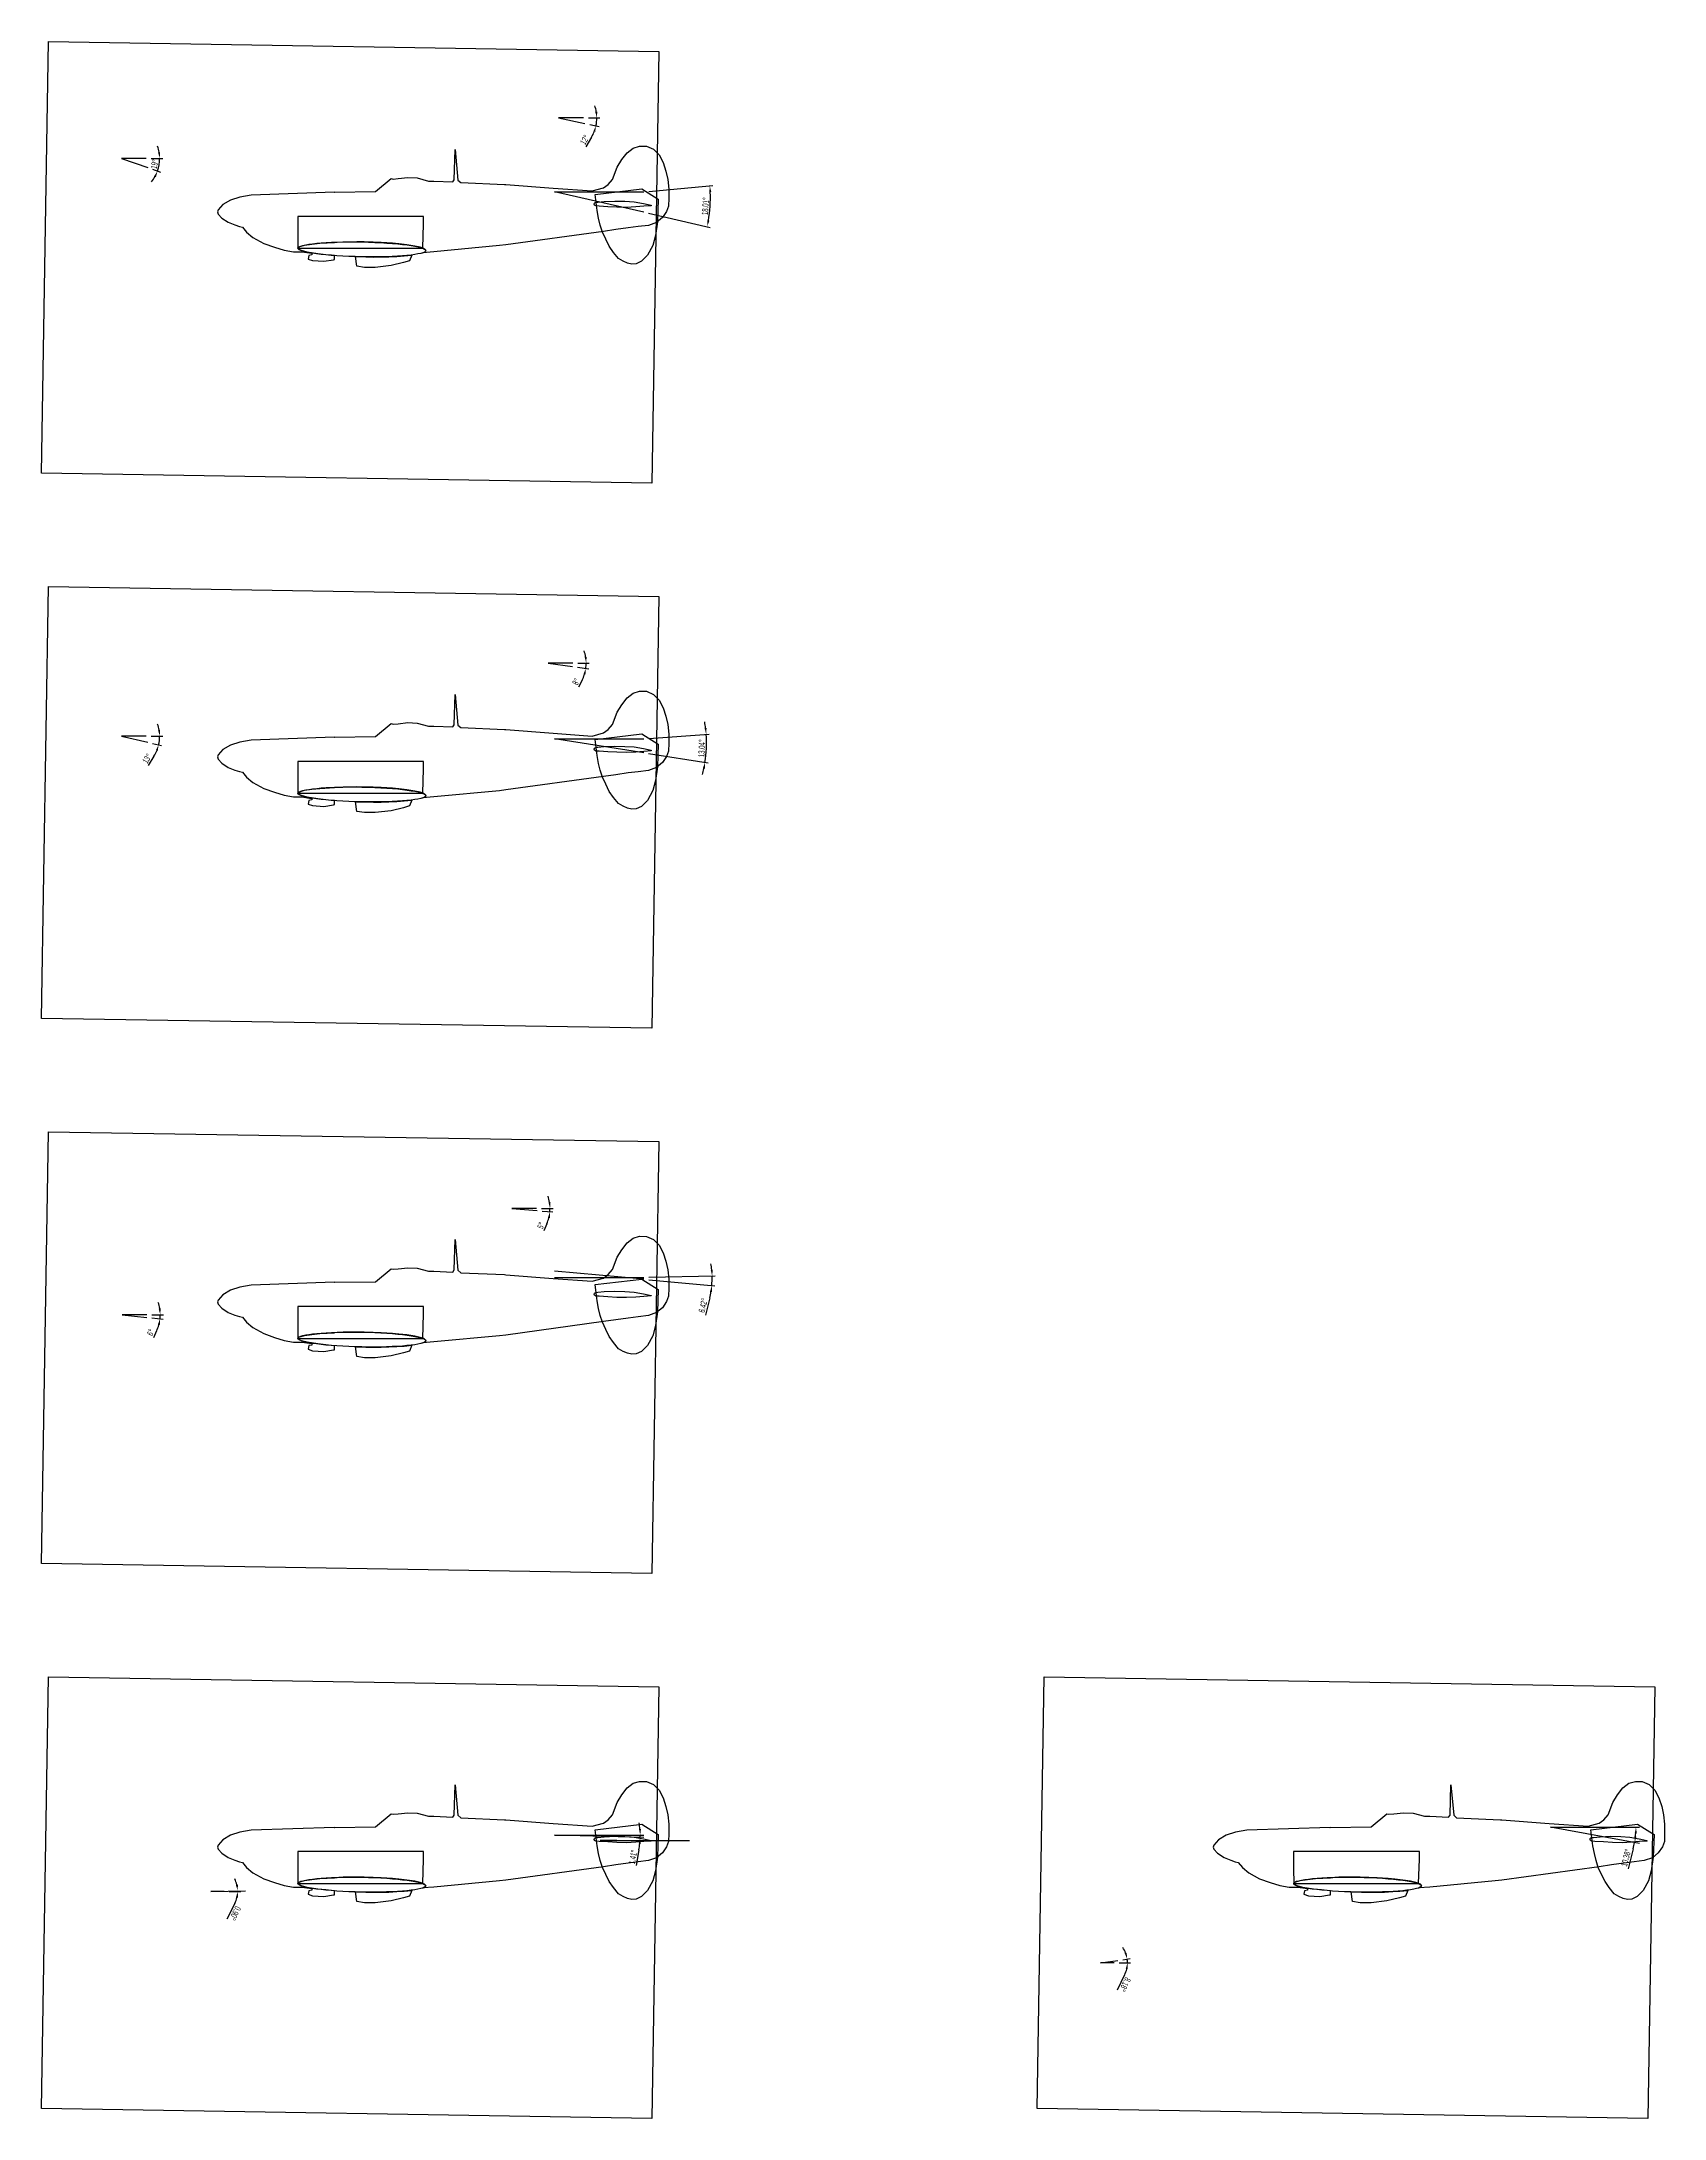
# Model space of a CAD drawing. Header units: centimetres. Extents: x -5325 to 32224, y -11540 to 14619.
# Drawn here: x -5325 to -2053, y 2742 to 6928 of the extents above; entities that cross this region are included whole.
import ezdxf

# ---------------------------------------------------------------- set-up
doc = ezdxf.new("R2010")
doc.units = ezdxf.units.CM
doc.header["$PDMODE"] = 3
doc.header["$PDSIZE"] = -5
doc.layers.get('0').update_dxf_attribs({"color": 10})
doc.styles.get("Standard").update_dxf_attribs({"font": 'ARIALN.TTF', "width": 0.67})
doc.dimstyles.new('ISO-25', dxfattribs={"dimscale": 5, "dimtxt": 2.5, "dimasz": 2.5, "dimexe": 1.25, "dimexo": 2, "dimtad": 1, "dimdsep": 46, "dimtxsty": 'Standard', "dimcen": 2.5, "dimadec": 0, "dimazin": 0, "dimtfac": 1, "dimtmove": 0, "dimatfit": 3, "dimfxl": 1, "dimarcsym": 0})
picture_1 = doc.add_image_def('image7.jpg', size_in_pixel=(2339, 3307))
picture_2 = doc.add_image_def('image21.jpg', size_in_pixel=(2339, 3307))
picture_3 = doc.add_image_def('image22.jpg', size_in_pixel=(2339, 3307))
picture_4 = doc.add_image_def('image23.jpg', size_in_pixel=(2339, 3307))
picture_5 = doc.add_image_def('image31.jpg', size_in_pixel=(2339, 3307))

# ---------------------------------------------------------------- blocks, each defined once
blk = doc.blocks.new('A$C11176508')
at = {"color": 0}
for points in [[(3280, 1990), (3280, 1990), (3411, 2007), (4731, 2129), (4731, 2129)], [(4731, 2129), (4731, 2129), (4954, 2149), (4926, 2137), (4911, 2127), (4901, 2119), (4896, 2107), (4898, 2096), (4906, 2085), (4919, 2075), (4957, 2056), (5009, 2038), (5118, 2014), (5275, 1989), (5437, 1970), (5567, 1958), (5793, 1944), (5956, 1937), (6135, 1932), (6284, 1931), (6564, 1934), (6735, 1943), (6735, 1943)], [(6737, 928), (6737, 928), (8417, 986), (8646, 1027), (8832, 1087), (8988, 1177), (9081, 1285), (9094, 1324), (9082, 1369), (9008, 1450), (8876, 1535), (8743, 1589), (8652, 1619), (8591, 1633), (8508, 1734), (8380, 1842), (8161, 1962), (7946, 2038), (7752, 2099), (7563, 2131), (7393, 2131), (7243, 2154), (7194, 2155), (7192, 2193), (7254, 2203), (7270, 2276), (7178, 2307), (6950, 2322), (6753, 2290), (6735, 2287), (6734, 2205), (6796, 2201), (6913, 2189), (7072, 2171), (7289, 2137), (7401, 2105), (7451, 2084), (7473, 2059), (7453, 2033), (7340, 1997), (7196, 1977), (7031, 1960), (6735, 1943), (6735, 1943), (6735, 1943)], [(1315, 841), (1315, 841), (1219, 773), (1134, 673), (1039, 424), (947, 273), (840, 133), (716, 39), (587, 0), (447, 2), (307, 64), (193, 178), (114, 334), (55, 505), (20, 674), (0, 865), (0, 1049), (1, 1210), (41, 1317), (124, 1439), (244, 1538), (409, 1598), (614, 1623), (818, 1649), (1067, 1683), (1313, 1721), (1313, 1721)], [(1313, 1721), (1313, 1721), (3280, 1990), (3280, 1990)], [(3280, 774), (3280, 774), (2326, 848), (1541, 904), (1315, 841), (1315, 841)], [(6743, 928), (6737, 928), (5910, 916), (5597, 654), (5554, 664), (5455, 655), (5261, 634), (5068, 642), (4838, 704), (4731, 704), (4731, 704)], [(4731, 704), (4731, 704), (4353, 721), (4322, 679), (4303, 67), (4247, 684), (4190, 734), (3307, 772), (3280, 774), (3280, 774)]]:
    blk.add_lwpolyline(points, dxfattribs=at)
blk.add_lwpolyline([(6314, 2228), (6105, 2233), (5952, 2236), (5796, 2234), (5642, 2231), (5478, 2223), (5335, 2213), (5175, 2197), (5175, 2197), (5223, 2313), (5344, 2348), (5596, 2409), (5914, 2447), (6133, 2447), (6288, 2423)], close=True, dxfattribs=at)
blk.add_ellipse((6185, 2082), major_axis=(-1289, 24), ratio=0.116034, dxfattribs=at)
blk = doc.blocks.new('*D605')
at = {"color": 0, "lineweight": -2}
for p, q in [((-4946.2, 3199.8), (-4922.9, 3199.8)), ((-4934.9, 3175.6), (-4950.8, 3143.6))]:
    blk.add_line(p, q, dxfattribs=at)
for start, end in [(14.1124, 27.325), (333.5749, 346.7875), (0, 0.8999)]:
    blk.add_arc((-4983.5, 3199.8), 54.3, start, end, dxfattribs=at)
at = {"color": 0}
for points in [[(-4932.9, 3212.8), (-4928.8, 3213.3), (-4929.2, 3200.7)], [(-4928.5, 3187.2), (-4932.7, 3187.6), (-4929.2, 3199.8)]]:
    blk.add_solid(points, dxfattribs=at)
at = {"layer": 'Defpoints', "color": 0}
for p in [(-4983.5, 3199.8), (-4983.5, 3199.8), (-4956.2, 3199.8), (-4929.2, 3200.4), (-4913.5, 3200.9)]:
    blk.add_point(p, dxfattribs=at)
at = {"color": 0, "insert": (-4934.4, 3155.5), "char_height": 12.5, "attachment_point": 5, "rotation": 243.5749}
blk.add_mtext('0.90%%d', dxfattribs=at)
blk = doc.blocks.new('*D636')
at = {"color": 0, "lineweight": -2}
for p, q in [((-4316.7, 4576.1), (-4293.4, 4576.1)), ((-4315.8, 4570.9), (-4293.7, 4569.1)), ((-4306, 4545.4), (-4312.3, 4530.9))]:
    blk.add_line(p, q, dxfattribs=at)
for start, end in [(9.3203, 18.6407), (355.165, 0), (336.5243, 345.8446)]:
    blk.add_arc((-4376.6, 4576.1), 76.9, start, end, dxfattribs=at)
at = {"color": 0}
for points in [[(-4299.9, 4556.9), (-4304, 4557.6), (-4299.9, 4569.6)], [(-4302.7, 4588.4), (-4298.6, 4588.7), (-4299.6, 4576.1)]]:
    blk.add_solid(points, dxfattribs=at)
at = {"layer": 'Defpoints', "color": 0}
for p in [(-4376.6, 4576.1), (-4376.6, 4576.1), (-4326.7, 4576.1), (-4325.8, 4571.8), (-4299.7, 4573.9)]:
    blk.add_point(p, dxfattribs=at)
at = {"color": 0, "insert": (-4317.7, 4541.9), "char_height": 12.5, "attachment_point": 5, "rotation": 66.5243}
blk.add_mtext('5%%d', dxfattribs=at)
blk = doc.blocks.new('*D637')
at = {"color": 0, "lineweight": -2}
for p, q in [((-5102.6, 4355.5), (-5079.6, 4353)), ((-5102.4, 4362.1), (-5079.1, 4362.1)), ((-5092.6, 4329.7), (-5099.2, 4315.3))]:
    blk.add_line(p, q, dxfattribs=at)
for start, end in [(9.3203, 18.6407), (353.7226, 0), (335.0819, 344.4023)]:
    blk.add_arc((-5162.3, 4362.1), 76.9, start, end, dxfattribs=at)
at = {"color": 0}
for points in [[(-5086.2, 4341), (-5090.3, 4341.8), (-5085.9, 4353.7)], [(-5088.5, 4374.4), (-5084.3, 4374.7), (-5085.4, 4362.1)]]:
    blk.add_solid(points, dxfattribs=at)
at = {"layer": 'Defpoints', "color": 0}
for p in [(-5162.3, 4362.1), (-5162.3, 4362.1), (-5112.6, 4356.6), (-5112.4, 4362.1), (-5085.4, 4359.3)]:
    blk.add_point(p, dxfattribs=at)
at = {"color": 0, "insert": (-5104.4, 4326.5), "char_height": 12.5, "attachment_point": 5, "rotation": 65.0819}
blk.add_mtext('6%%d', dxfattribs=at)
blk = doc.blocks.new('*D639')
at = {"color": 0, "lineweight": -2}
for p, q in [((-4244.5, 5667.1), (-4221.4, 5663.8)), ((-4243.9, 5675.5), (-4220.6, 5675.5)), ((-4235, 5640.9), (-4242.1, 5626.8))]:
    blk.add_line(p, q, dxfattribs=at)
for start, end in [(9.3203, 18.6407), (333.2841, 342.6045), (351.9248, 0)]:
    blk.add_arc((-4303.8, 5675.5), 76.9, start, end, dxfattribs=at)
at = {"color": 0}
for points in [[(-4228.3, 5652), (-4232.4, 5652.9), (-4227.6, 5664.7)], [(-4229.9, 5687.8), (-4225.8, 5688.1), (-4226.8, 5675.5)]]:
    blk.add_solid(points, dxfattribs=at)
at = {"layer": 'Defpoints', "color": 0}
for p in [(-4303.8, 5675.5), (-4303.8, 5675.5), (-4254.4, 5668.5), (-4253.9, 5675.5), (-4226.9, 5671.9)]:
    blk.add_point(p, dxfattribs=at)
at = {"color": 0, "insert": (-4247, 5638.1), "char_height": 12.5, "attachment_point": 5, "rotation": 63.2841}
blk.add_mtext('8%%d', dxfattribs=at)
blk = doc.blocks.new('*D640')
at = {"color": 0, "lineweight": -2}
for p, q in [((-5103.6, 5528), (-5080.3, 5528)), ((-5098.1, 5487.6), (-5109.7, 5468.7)), ((-5100.9, 5513.5), (-5082.5, 5509.2))]:
    blk.add_line(p, q, dxfattribs=at)
for start, end in [(9.3203, 18.6407), (346.9201, 0), (328.2795, 337.5998)]:
    blk.add_arc((-5163.5, 5528), 76.9, start, end, dxfattribs=at)
at = {"color": 0}
for points in [[(-5089.7, 5540.3), (-5085.5, 5540.6), (-5086.6, 5528)], [(-5090.4, 5498.1), (-5094.4, 5499.3), (-5088.6, 5510.6)]]:
    blk.add_solid(points, dxfattribs=at)
at = {"layer": 'Defpoints', "color": 0}
for p in [(-5163.5, 5528), (-5163.5, 5528), (-5113.6, 5528), (-5110.6, 5515.7), (-5086.8, 5522.2)]:
    blk.add_point(p, dxfattribs=at)
at = {"color": 0, "insert": (-5111.9, 5483.1), "char_height": 12.5, "attachment_point": 5, "rotation": 58.2795}
blk.add_mtext('13%%d', dxfattribs=at)
blk = doc.blocks.new('*D642')
at = {"color": 0, "lineweight": -2}
for p, q in [((-4222.4, 6774.1), (-4199.1, 6774.1)), ((-4219.5, 6761), (-4200.9, 6757.1)), ((-4216, 6735.2), (-4227.2, 6716))]:
    blk.add_line(p, q, dxfattribs=at)
for start, end in [(9.3203, 18.6407), (329.5655, 338.8858), (348.2062, 0)]:
    blk.add_arc((-4282.3, 6774.1), 76.9, start, end, dxfattribs=at)
at = {"color": 0}
for points in [[(-4208.5, 6786.4), (-4204.3, 6786.7), (-4205.4, 6774.1)], [(-4208.6, 6745.8), (-4212.6, 6747), (-4207, 6758.4)]]:
    blk.add_solid(points, dxfattribs=at)
at = {"layer": 'Defpoints', "color": 0}
for p in [(-4282.3, 6774.1), (-4282.3, 6774.1), (-4232.4, 6774.1), (-4229.3, 6763.1), (-4205.6, 6768.8)]:
    blk.add_point(p, dxfattribs=at)
at = {"color": 0, "insert": (-4229.7, 6730.3), "char_height": 12.5, "attachment_point": 5, "rotation": 59.5655}
blk.add_mtext('12%%d', dxfattribs=at)
blk = doc.blocks.new('*D643')
at = {"color": 0, "lineweight": -2}
for p, q in [((-5103.6, 6692.5), (-5080.3, 6692.5)), ((-5101.2, 6670.9), (-5084.9, 6665.2))]:
    blk.add_line(p, q, dxfattribs=at)
for start, end in [(9.3203, 18.6407), (340.8823, 0), (322.2417, 331.562)]:
    blk.add_arc((-5163.5, 6692.5), 76.9, start, end, dxfattribs=at)
at = {"color": 0}
for points in [[(-5089.7, 6704.8), (-5085.5, 6705.1), (-5086.6, 6692.5)], [(-5094, 6655), (-5097.8, 6656.7), (-5090.8, 6667.3)]]:
    blk.add_solid(points, dxfattribs=at)
at = {"layer": 'Defpoints', "color": 0}
for p in [(-5163.5, 6692.5), (-5163.5, 6692.5), (-5113.6, 6692.5), (-5110.6, 6674.2), (-5088.5, 6675.5)]:
    blk.add_point(p, dxfattribs=at)
at = {"color": 0, "insert": (-5096.9, 6681.3), "char_height": 12.5, "attachment_point": 5, "rotation": 80.4412}
blk.add_mtext('19%%d', dxfattribs=at)
blk = doc.blocks.new('*D679')
at = {"color": 0, "lineweight": -2}
for p, q in [((-3145.3, 3062.1), (-3130, 3064.3)), ((-3141.4, 3031.5), (-3156.6, 3000.9)), ((-3152.7, 3055.7), (-3129.4, 3055.7))]:
    blk.add_line(p, q, dxfattribs=at)
for start, end in [(21.3886, 34.6012), (0, 8.1761), (333.5749, 346.7875)]:
    blk.add_arc((-3190, 3055.7), 54.3, start, end, dxfattribs=at)
at = {"color": 0}
for points in [[(-3141.4, 3075), (-3137.4, 3076), (-3136.2, 3063.4)], [(-3135, 3043), (-3139.2, 3043.5), (-3135.7, 3055.7)]]:
    blk.add_solid(points, dxfattribs=at)
at = {"layer": 'Defpoints', "color": 0}
for p in [(-3155.2, 3060.7), (-3135.9, 3060.8), (-3190, 3055.7), (-3190, 3055.7), (-3162.7, 3055.7)]:
    blk.add_point(p, dxfattribs=at)
at = {"color": 0, "insert": (-3140.6, 3012), "char_height": 12.5, "attachment_point": 5, "rotation": 243.5749}
blk.add_mtext('8.18%%d', dxfattribs=at)
blk = doc.blocks.new('*D686')
at = {"color": 0, "lineweight": -2}
blk.add_line((-4120.4, 3283.7), (-4125.9, 3251.6), dxfattribs=at)
for start, end in [(4.1542, 8.3084), (358.586, 0), (350.2776, 354.4318)]:
    blk.add_arc((-4290.4, 3312.8), 172.4, start, end, dxfattribs=at)
at = {"color": 0}
for points in [[(-4116.6, 3296), (-4120.8, 3296.2), (-4118, 3308.6)], [(-4120.4, 3325.2), (-4116.3, 3325.4), (-4117.9, 3312.8)]]:
    blk.add_solid(points, dxfattribs=at)
at = {"layer": 'Defpoints', "color": 0}
for p in [(-4290.4, 3312.8), (-4290.4, 3312.8), (-4117.9, 3311.4), (-4110.8, 3312.8), (-4110.8, 3308.4)]:
    blk.add_point(p, dxfattribs=at)
at = {"color": 0, "insert": (-4132.4, 3269.2), "char_height": 12.5, "attachment_point": 5, "rotation": 80.2776}
blk.add_mtext('1.41%%d', dxfattribs=at)
blk = doc.blocks.new('*D687')
at = {"color": 0, "lineweight": -2}
for p, q in [((-4100.8, 4437.5), (-3966.6, 4440.1)), ((-4100.8, 4432.5), (-3967.4, 4420.1)), ((-3977.7, 4396), (-3986.1, 4361.3))]:
    blk.add_line(p, q, dxfattribs=at)
for start, end in [(5.2651, 9.4193), (354.6871, 1.1109), (346.3787, 350.5329)]:
    blk.add_arc((-4145.3, 4436.6), 172.4, start, end, dxfattribs=at)
at = {"color": 0}
for points in [[(-3975.7, 4452.3), (-3971.5, 4452.6), (-3972.9, 4440)], [(-3973.1, 4408), (-3977.3, 4408.5), (-3973.6, 4420.6)]]:
    blk.add_solid(points, dxfattribs=at)
at = {"layer": 'Defpoints', "color": 0}
for p in [(-4290.4, 4450.1), (-4110.8, 4437.3), (-4290.4, 4433.8), (-4110.8, 4433.4), (-3972.9, 4433.5)]:
    blk.add_point(p, dxfattribs=at)
at = {"color": 0, "insert": (-3991, 4380.8), "char_height": 12.5, "attachment_point": 5, "rotation": 76.3787}
blk.add_mtext('6.42%%d', dxfattribs=at)
blk = doc.blocks.new('*D688')
at = {"color": 0, "lineweight": -2}
for p, q in [((-4100.8, 5523.7), (-3978.7, 5532.4)), ((-4100.9, 5493.1), (-3981.2, 5474.2))]:
    blk.add_line(p, q, dxfattribs=at)
for start, end in [(6.9485, 9.8127), (351.0393, 4.0843), (345.3108, 348.1751)]:
    blk.add_arc((-4234.4, 5514.1), 250.1, start, end, dxfattribs=at)
at = {"color": 0}
for points in [[(-3988.2, 5544.2), (-3984.1, 5544.6), (-3984.9, 5531.9)], [(-3987.6, 5462.5), (-3991.7, 5463.3), (-3987.4, 5475.2)]]:
    blk.add_solid(points, dxfattribs=at)
at = {"layer": 'Defpoints', "color": 0}
for p in [(-4290.4, 5522.9), (-4290.4, 5510.1), (-4110.8, 5522.9), (-4110.8, 5494.6), (-3985.1, 5494)]:
    blk.add_point(p, dxfattribs=at)
at = {"color": 0, "insert": (-3993.9, 5503.9), "char_height": 12.5, "attachment_point": 5, "rotation": 87.5618}
blk.add_mtext('13.04%%d', dxfattribs=at)
blk = doc.blocks.new('*D689')
at = {"color": 0, "lineweight": -2}
for p, q in [((-4100.8, 6626), (-3971.3, 6637.7)), ((-4101, 6582), (-3976.9, 6553.7))]:
    blk.add_line(p, q, dxfattribs=at)
blk.add_arc((-4239.2, 6613.4), 262.8, 349.8994, 2.4586, dxfattribs=at)
at = {"color": 0}
for points in [[(-3974.6, 6624.8), (-3978.7, 6624.6), (-3977.5, 6637.2)], [(-3982.5, 6567.8), (-3978.5, 6566.9), (-3983, 6555.1)]]:
    blk.add_solid(points, dxfattribs=at)
at = {"layer": 'Defpoints', "color": 0}
for p in [(-4290.4, 6625.1), (-4110.8, 6625.1), (-4290.4, 6608.8), (-4110.8, 6584.2), (-3978.3, 6582.2)]:
    blk.add_point(p, dxfattribs=at)
at = {"color": 0, "insert": (-3986.4, 6596.5), "char_height": 12.5, "attachment_point": 5, "rotation": 86.179}
blk.add_mtext('18.01%%d', dxfattribs=at)
blk = doc.blocks.new('*D714')
at = {"color": 0, "lineweight": -2}
blk.add_line((-2116.2, 3285.8), (-2126.8, 3245.1), dxfattribs=at)
for start, end in [(353.7766, 355.8458), (345.4682, 349.6224)]:
    blk.add_arc((-2283.2, 3329.1), 172.4, start, end, dxfattribs=at)
at = {"color": 0}
for points in [[(-2113.8, 3310.7), (-2109.7, 3310.1), (-2113.5, 3298)], [(-2109.1, 3316.5), (-2113.3, 3316.7), (-2110.7, 3329.1)]]:
    blk.add_solid(points, dxfattribs=at)
at = {"layer": 'Defpoints', "color": 0}
for p in [(-2283.2, 3329.1), (-2283.2, 3329.1), (-2111, 3318.7), (-2103.6, 3329.1), (-2103.6, 3296.2)]:
    blk.add_point(p, dxfattribs=at)
at = {"color": 0, "insert": (-2130.6, 3267.8), "char_height": 12.5, "attachment_point": 5, "rotation": 75.4682}
blk.add_mtext('10.38%%d', dxfattribs=at)

msp = doc.modelspace()

# ---------------------------------------------------------------- linework, layer by layer
at = {"color": 1}
for p, q in [((-4232.443, 6774.121), (-4282.318, 6774.121)), ((-4282.318, 6774.121), (-4229.33, 6763.057)), ((-5113.631, 6692.476), (-5163.507, 6692.476)), ((-5163.507, 6692.476), (-5110.645, 6674.153)), ((-4290.352, 6625.076), (-4110.796, 6625.076)), ((-4253.875, 5675.485), (-4303.751, 5675.485)), ((-4303.751, 5675.485), (-4254.439, 5668.488)), ((-5113.631, 5528.002), (-5163.507, 5528.002)), ((-5163.507, 5528.002), (-5110.645, 5515.72)), ((-4290.352, 5522.948), (-4110.796, 5522.948)), ((-4326.677, 4576.065), (-4376.552, 4576.065)), ((-4376.552, 4576.065), (-4325.778, 4571.77)), ((-4290.352, 4437.28), (-4110.796, 4437.28)), ((-5112.443, 4362.083), (-5162.319, 4362.083)), ((-5162.319, 4362.083), (-5112.573, 4356.611)), ((-4290.352, 3312.814), (-4110.796, 3312.814)), ((-2283.167, 3329.096), (-2103.611, 3329.096)), ((-4198.343, 3302.547), (-4018.787, 3302.547)), ((-4164.723, 3302.547), (-4198.343, 3302.547)), ((-4983.502, 3199.82), (-4913.54, 3200.919)), ((-4956.23, 3199.82), (-4983.502, 3199.82)), ((-3190.007, 3055.67), (-3155.16, 3060.676)), ((-3162.735, 3055.67), (-3190.007, 3055.67))]:
    msp.add_line(p, q, dxfattribs=at)
at = {"color": 5}
for p, q in [((-4110.796, 6584.194), (-4290.352, 6625.076)), ((-4110.796, 5494.636), (-4290.352, 5522.948)), ((-4110.796, 4433.403), (-4290.352, 4450.101)), ((-4110.796, 3308.382), (-4290.352, 3312.814)), ((-2103.611, 3296.214), (-2283.167, 3329.096))]:
    msp.add_line(p, q, dxfattribs=at)
at = {"color": 1}
for points in [[(-4208.592, 6620.095), (-4114.948, 6631.237), (-4081.505, 6610.339), (-4083.205, 6565.024), (-4087.222, 6537.34), (-4092.654, 6516.957), (-4103.161, 6497.316), (-4115.367, 6485.252), (-4126.029, 6480.303), (-4134.682, 6479.685), (-4143.845, 6481.545), (-4152.344, 6485.412), (-4161.614, 6490.825), (-4172.066, 6503.251), (-4180.241, 6515.525), (-4187.443, 6529.747), (-4194.061, 6544.165), (-4198.343, 6557.997), (-4201.854, 6571.913), (-4204.814, 6587.538), (-4206.647, 6603.746), (-4208.592, 6620.095)], [(-4808.011, 6575.869), (-4808.086, 6541.91), (-4807.768, 6511.615), (-4556.169, 6511.615), (-4554.541, 6560.887), (-4554.414, 6575.869)], [(-4208.592, 5521.439), (-4114.948, 5532.581), (-4081.505, 5511.682), (-4083.205, 5466.367), (-4087.222, 5438.684), (-4092.654, 5418.301), (-4103.161, 5398.659), (-4115.367, 5386.596), (-4126.029, 5381.647), (-4134.682, 5381.028), (-4143.845, 5382.889), (-4152.344, 5386.755), (-4161.614, 5392.168), (-4172.066, 5404.594), (-4180.241, 5416.869), (-4187.443, 5431.091), (-4194.061, 5445.508), (-4198.343, 5459.341), (-4201.854, 5473.256), (-4204.814, 5488.881), (-4206.647, 5505.09), (-4208.592, 5521.439)], [(-4808.011, 5477.213), (-4808.086, 5443.253), (-4807.768, 5412.959), (-4556.169, 5412.959), (-4554.541, 5462.231), (-4554.414, 5477.213)], [(-4208.592, 4422.782), (-4114.948, 4433.924), (-4081.505, 4413.026), (-4083.205, 4367.711), (-4087.222, 4340.027), (-4092.654, 4319.644), (-4103.161, 4300.003), (-4115.367, 4287.939), (-4126.029, 4282.99), (-4134.682, 4282.372), (-4143.845, 4284.232), (-4152.344, 4288.099), (-4161.614, 4293.512), (-4172.066, 4305.938), (-4180.241, 4318.212), (-4187.443, 4332.434), (-4194.061, 4346.852), (-4198.343, 4360.684), (-4201.854, 4374.6), (-4204.814, 4390.225), (-4206.647, 4406.433), (-4208.592, 4422.782)], [(-4808.011, 4378.556), (-4808.086, 4344.597), (-4807.768, 4314.302), (-4556.169, 4314.302), (-4554.541, 4363.574), (-4554.414, 4378.556)], [(-4208.592, 3324.126), (-4114.948, 3335.268), (-4081.505, 3314.369), (-4083.205, 3269.054), (-4087.222, 3241.371), (-4092.654, 3220.988), (-4103.161, 3201.346), (-4115.367, 3189.283), (-4126.029, 3184.334), (-4134.682, 3183.715), (-4143.845, 3185.576), (-4152.344, 3189.442), (-4161.614, 3194.855), (-4172.066, 3207.281), (-4180.241, 3219.556), (-4187.443, 3233.778), (-4194.061, 3248.195), (-4198.343, 3262.028), (-4201.854, 3275.943), (-4204.814, 3291.568), (-4206.647, 3307.777), (-4208.592, 3324.126)], [(-2201.408, 3324.126), (-2107.763, 3335.268), (-2074.32, 3314.369), (-2076.02, 3269.054), (-2080.038, 3241.371), (-2085.469, 3220.988), (-2095.976, 3201.346), (-2108.183, 3189.283), (-2118.844, 3184.334), (-2127.497, 3183.715), (-2136.66, 3185.576), (-2145.159, 3189.442), (-2154.43, 3194.855), (-2164.881, 3207.281), (-2173.056, 3219.556), (-2180.258, 3233.778), (-2186.876, 3248.195), (-2191.158, 3262.028), (-2194.669, 3275.943), (-2197.63, 3291.568), (-2199.462, 3307.777), (-2201.408, 3324.126)], [(-4808.011, 3279.9), (-4808.086, 3245.94), (-4807.768, 3215.646), (-4556.169, 3215.646), (-4554.541, 3264.918), (-4554.414, 3279.9)], [(-2800.826, 3279.9), (-2800.901, 3245.94), (-2800.584, 3215.646), (-2548.984, 3215.646), (-2547.357, 3264.918), (-2547.229, 3279.9)]]:
    msp.add_lwpolyline(points, close=True, dxfattribs=at)
for points in [[(-4096.114, 6597.231), (-4110.8, 6596.138), (-4127.011, 6594.788), (-4145.587, 6593.775), (-4165.008, 6594.281), (-4183.246, 6595.294), (-4200.738, 6596.422), (-4207.569, 6596.874), (-4209.806, 6598.612), (-4210.386, 6600.351), (-4210.137, 6602.587), (-4208.646, 6603.497), (-4206.574, 6604.325), (-4203.26, 6604.656), (-4190.252, 6605.898), (-4169.041, 6606.726), (-4148.57, 6606.157), (-4130.284, 6604.992), (-4111.26, 6601.685), (-4096.143, 6598.293), (-4095.572, 6597.688), (-4096.114, 6597.231)], [(-4096.114, 5498.574), (-4110.8, 5497.481), (-4127.011, 5496.131), (-4145.587, 5495.119), (-4165.008, 5495.625), (-4183.246, 5496.637), (-4200.738, 5497.765), (-4207.569, 5498.217), (-4209.806, 5499.956), (-4210.386, 5501.695), (-4210.137, 5503.93), (-4208.646, 5504.841), (-4206.574, 5505.669), (-4203.26, 5506), (-4190.252, 5507.242), (-4169.041, 5508.07), (-4148.57, 5507.501), (-4130.284, 5506.336), (-4111.26, 5503.029), (-4096.143, 5499.636), (-4095.572, 5499.031), (-4096.114, 5498.574)], [(-4096.114, 4399.918), (-4110.8, 4398.825), (-4127.011, 4397.475), (-4145.587, 4396.462), (-4165.008, 4396.968), (-4183.246, 4397.981), (-4200.738, 4399.109), (-4207.569, 4399.561), (-4209.806, 4401.299), (-4210.386, 4403.038), (-4210.137, 4405.274), (-4208.646, 4406.184), (-4206.574, 4407.012), (-4203.26, 4407.343), (-4190.252, 4408.585), (-4169.041, 4409.413), (-4148.57, 4408.844), (-4130.284, 4407.679), (-4111.26, 4404.372), (-4096.143, 4400.98), (-4095.572, 4400.375), (-4096.114, 4399.918)], [(-4096.114, 3301.261), (-4110.8, 3300.168), (-4127.011, 3298.818), (-4145.587, 3297.806), (-4165.008, 3298.312), (-4183.246, 3299.324), (-4200.738, 3300.452), (-4207.569, 3300.904), (-4209.806, 3302.643), (-4210.386, 3304.382), (-4210.137, 3306.617), (-4208.646, 3307.528), (-4206.574, 3308.356), (-4203.26, 3308.687), (-4190.252, 3309.929), (-4169.041, 3310.757), (-4148.57, 3310.188), (-4130.284, 3309.023), (-4111.26, 3305.716), (-4096.143, 3302.323), (-4095.572, 3301.718), (-4096.114, 3301.261)], [(-2088.929, 3301.261), (-2103.615, 3300.168), (-2119.827, 3298.818), (-2138.402, 3297.806), (-2157.823, 3298.312), (-2176.061, 3299.324), (-2193.553, 3300.452), (-2200.384, 3300.904), (-2202.621, 3302.643), (-2203.201, 3304.382), (-2202.952, 3306.617), (-2201.461, 3307.528), (-2199.39, 3308.356), (-2196.075, 3308.687), (-2183.067, 3309.929), (-2161.856, 3310.757), (-2141.385, 3310.188), (-2123.099, 3309.023), (-2104.075, 3305.716), (-2088.958, 3302.323), (-2088.387, 3301.718), (-2088.929, 3301.261)]]:
    msp.add_lwpolyline(points, dxfattribs=at)

# ---------------------------------------------------------------- block references
at = {"color": 1, "xscale": 0.0999999999994543, "yscale": 0.09999999999990905, "zscale": 0.1, "rotation": 180}
for p in [(-4060.508, 6717.468), (-4060.508, 5618.811), (-4060.508, 4520.155), (-4060.508, 3421.498), (-2053.323, 3421.498)]:
    msp.add_blockref('A$C11176508', p, dxfattribs=at)

# ---------------------------------------------------------------- dimensions: what is measured, and where the dimension line sits
at = {"color": 5}
for base, line1, line2, picture, middle in [((-4205.572, 6768.847), ((-4282.318, 6774.121), (-4229.33, 6763.057)), ((-4232.443, 6774.121), (-4282.318, 6774.121)), '*D642', (-4229.691, 6730.341)), ((-5088.475, 6675.505), ((-5163.507, 6692.476), (-5110.645, 6674.153)), ((-5113.631, 6692.476), (-5163.507, 6692.476)), '*D643', (-5096.893, 6681.258)), ((-4226.908, 5671.872), ((-4303.751, 5675.485), (-4254.439, 5668.488)), ((-4253.875, 5675.485), (-4303.751, 5675.485)), '*D639', (-4246.961, 5638.06)), ((-5086.802, 5522.154), ((-5163.507, 5528.002), (-5110.645, 5515.72)), ((-5113.631, 5528.002), (-5163.507, 5528.002)), '*D640', (-5111.876, 5483.052)), ((-4299.656, 4573.902), ((-4376.552, 4576.065), (-4325.778, 4571.77)), ((-4326.677, 4576.065), (-4376.552, 4576.065)), '*D636', (-4317.738, 4541.911)), ((-5085.443, 4359.274), ((-5162.319, 4362.083), (-5112.573, 4356.611)), ((-5112.443, 4362.083), (-5162.319, 4362.083)), '*D637', (-5104.382, 4326.458))]:
    dim = msp.add_angular_dim_2l(base=base, line1=line1, line2=line2, dimstyle='ISO-25', dxfattribs=at)
    dim.commit()
    dim.dimension.update_dxf_attribs({"geometry": picture, "text_midpoint": middle})
for base, line1, line2, picture, middle in [((-3978.29, 6582.211), ((-4290.352, 6608.784), (-4110.796, 6625.076)), ((-4110.796, 6584.194), (-4290.352, 6625.076)), '*D689', (-3986.367, 6596.541)), ((-3985.121, 5494.014), ((-4290.352, 5510.127), (-4110.796, 5522.948)), ((-4110.796, 5494.636), (-4290.352, 5522.948)), '*D688', (-3993.904, 5503.883)), ((-3972.876, 4433.51), ((-4290.352, 4433.798), (-4110.796, 4437.28)), ((-4110.796, 4433.403), (-4290.352, 4450.101)), '*D687', (-3991.018, 4380.842)), ((-4117.916, 3311.395), ((-4290.352, 3312.814), (-4110.796, 3312.814)), ((-4110.796, 3308.382), (-4290.352, 3312.814)), '*D686', (-4132.376, 3269.237)), ((-2111.04, 3318.691), ((-2283.167, 3329.096), (-2103.611, 3329.096)), ((-2103.611, 3296.214), (-2283.167, 3329.096)), '*D714', (-2130.602, 3267.794))]:
    dim = msp.add_angular_dim_2l(base=base, line1=line1, line2=line2, dimstyle='ISO-25', override={"dimadec": 2}, dxfattribs=at)
    dim.commit()
    dim.dimension.update_dxf_attribs({"geometry": picture, "text_midpoint": middle})
at = {"color": 1}
for base, line1, line2, picture, middle in [((-4929.179, 3200.389), ((-4983.502, 3199.82), (-4913.54, 3200.919)), ((-4956.23, 3199.82), (-4983.502, 3199.82)), '*D605', (-4934.409, 3155.47)), ((-3135.9266, 3060.83), ((-3190.0071, 3055.6696), (-3155.1599, 3060.6763)), ((-3162.7351, 3055.6696), (-3190.0071, 3055.6696)), '*D679', (-3140.5586, 3012.0336))]:
    dim = msp.add_angular_dim_2l(base=base, line1=line1, line2=line2, dimstyle='ISO-25', override={"dimadec": 2}, dxfattribs=at)
    dim.commit()
    dim.dimension.update_dxf_attribs({"geometry": picture, "text_midpoint": middle})

# ---------------------------------------------------------------- pictures from other files: only their frames are drawn
at = {"color": 3}
image = msp.add_image(picture_4, insert=(-5310.505, 6928.182), size_in_units=(870.275, 1230.44), rotation=-90.93, dxfattribs=at)
image.dxf.flags = 7
image = msp.add_image(picture_3, insert=(-5310.505, 5829.525), size_in_units=(870.275, 1230.44), rotation=-90.93, dxfattribs=at)
image.dxf.flags = 7
image = msp.add_image(picture_2, insert=(-5310.505, 4730.869), size_in_units=(870.275, 1230.44), rotation=-90.93, dxfattribs=at)
image.dxf.flags = 7
image = msp.add_image(picture_1, insert=(-5310.505, 3632.212), size_in_units=(870.275, 1230.44), rotation=-90.93, dxfattribs=at)
image.dxf.flags = 7
image = msp.add_image(picture_5, insert=(-3303.32, 3632.212), size_in_units=(870.275, 1230.44), rotation=-90.93, dxfattribs=at)
image.dxf.flags = 7

doc.saveas('drawing.dxf')
